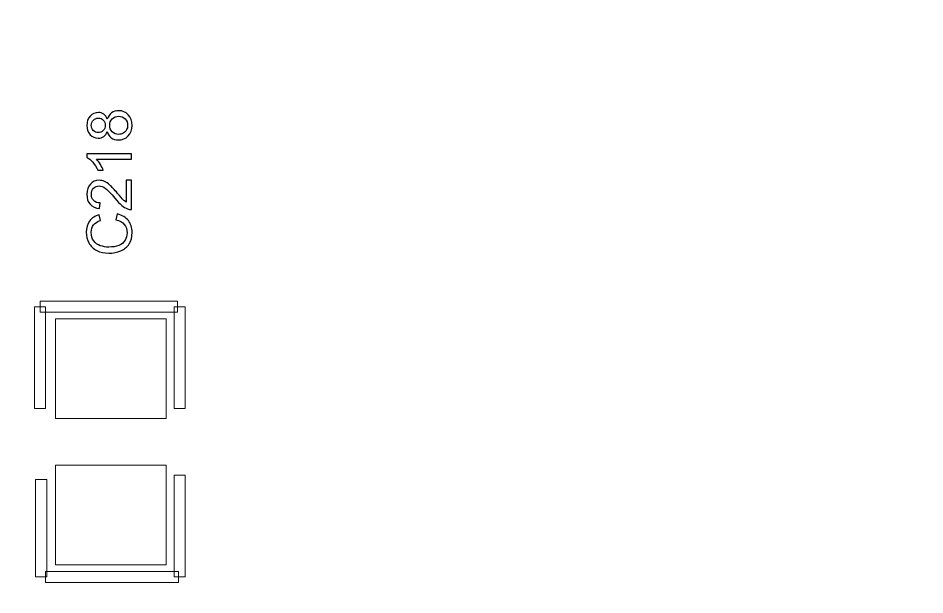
# Model space of a CAD drawing. Header units: millimetres. Extents: x -86 to 67, y -55 to 52.
# Drawn here: x -31.41 to -21, y -18.81 to -12.2 of the extents above; entities that cross this region are included whole.
import ezdxf

# ---------------------------------------------------------------- set-up
doc = ezdxf.new("R2010")
doc.units = ezdxf.units.MM
doc.header["$MEASUREMENT"] = 0
for name, color, linetype in [('BG_OUTLINE', 7, 'Continuous'), ('PG_SILKSCREEN_TOP', 7, 'Continuous'), ('PIN_TOP', 7, 'Continuous'), ('RD_SILKSCREEN_TOP', 7, 'Continuous')]:
    doc.layers.add(name, color=color, linetype=linetype)

msp = doc.modelspace()

# ---------------------------------------------------------------- linework, layer by layer
at = {"layer": 'BG_OUTLINE', "color": 3, "lineweight": 9}
msp.add_open_spline([(-60.0926, 34.7331), (-60.0926, 34.7331), (63.7724, 34.7331), (63.7724, 34.7331), (63.7724, 34.7331), (64.585, 34.7336), (65.3646, 34.4113), (65.9396, 33.837), (65.9396, 33.837), (66.5146, 33.2627), (66.8379, 32.4797), (66.8384, 31.667), (66.8384, 31.667), (66.8384, 31.667), (66.8412, -52.28), (66.8412, -52.28), (66.8412, -52.28), (66.8412, -52.28), (66.8384, -52.1933), (66.8384, -52.1933), (66.8384, -52.1933), (66.8389, -53.006), (66.5166, -53.7856), (65.9424, -54.3606), (65.9424, -54.3606), (65.3681, -54.9356), (64.585, -55.2589), (63.7724, -55.2594), (63.7724, -55.2594), (63.7724, -55.2594), (-60.1869, -55.2594), (-60.1869, -55.2594), (-60.1869, -55.2594), (-60.1869, -55.2594), (-60.0853, -55.2518), (-60.0853, -55.2518), (-60.0853, -55.2518), (-60.8979, -55.2523), (-61.6775, -54.9299), (-62.2525, -54.3557), (-62.2525, -54.3557), (-62.8275, -53.7814), (-63.1508, -52.9984), (-63.1513, -52.1857), (-63.1513, -52.1857), (-63.1513, -52.1857), (-63.1587, 31.667), (-63.1587, 31.667), (-63.1587, 31.667), (-63.1592, 32.4797), (-62.8369, 33.2593), (-62.2626, 33.8343), (-62.2626, 33.8343), (-61.6883, 34.4093), (-60.9053, 34.7326), (-60.0926, 34.7331)], degree=3, knots=[0, 0, 0, 0, 0.0714286, 0.0714286, 0.0714286, 0.0714286, 0.1428571, 0.1428571, 0.1428571, 0.1428571, 0.2142857, 0.2142857, 0.2142857, 0.2142857, 0.2857143, 0.2857143, 0.2857143, 0.2857143, 0.3571429, 0.3571429, 0.3571429, 0.3571429, 0.4285714, 0.4285714, 0.4285714, 0.4285714, 0.5, 0.5, 0.5, 0.5, 0.5714286, 0.5714286, 0.5714286, 0.5714286, 0.6428571, 0.6428571, 0.6428571, 0.6428571, 0.7142857, 0.7142857, 0.7142857, 0.7142857, 0.7857143, 0.7857143, 0.7857143, 0.7857143, 0.8571429, 0.8571429, 0.8571429, 0.8571429, 0.9285714, 0.9285714, 0.9285714, 0.9285714, 1, 1, 1, 1], dxfattribs=at)
at = {"layer": 'PG_SILKSCREEN_TOP', "color": 6, "lineweight": 9}
for points in [[(-31.1547, -15.5693), (-31.1547, -15.5693), (-31.1547, -15.4423), (-31.1547, -15.4423), (-31.1547, -15.4423), (-31.1547, -15.4423), (-29.5799, -15.4423), (-29.5799, -15.4423), (-29.5799, -15.4423), (-29.5799, -15.4423), (-29.5799, -15.5693), (-29.5799, -15.5693), (-29.5799, -15.5693), (-29.5799, -15.5693), (-31.1547, -15.5693), (-31.1547, -15.5693)], [(-31.0912, -16.6742), (-31.0912, -16.6742), (-31.2182, -16.6742), (-31.2182, -16.6742), (-31.2182, -16.6742), (-31.2182, -16.6742), (-31.2182, -15.5058), (-31.2182, -15.5058), (-31.2182, -15.5058), (-31.2182, -15.5058), (-31.0912, -15.5058), (-31.0912, -15.5058), (-31.0912, -15.5058), (-31.0912, -15.5058), (-31.0912, -16.6742), (-31.0912, -16.6742)], [(-29.618, -15.5058), (-29.618, -15.5058), (-29.491, -15.5058), (-29.491, -15.5058), (-29.491, -15.5058), (-29.491, -15.5058), (-29.491, -16.6742), (-29.491, -16.6742), (-29.491, -16.6742), (-29.491, -16.6742), (-29.618, -16.6742), (-29.618, -16.6742), (-29.618, -16.6742), (-29.618, -16.6742), (-29.618, -15.5058), (-29.618, -15.5058)], [(-29.491, -18.6046), (-29.491, -18.6046), (-29.618, -18.6046), (-29.618, -18.6046), (-29.618, -18.6046), (-29.618, -18.6046), (-29.618, -17.4362), (-29.618, -17.4362), (-29.618, -17.4362), (-29.618, -17.4362), (-29.491, -17.4362), (-29.491, -17.4362), (-29.491, -17.4362), (-29.491, -17.4362), (-29.491, -18.6046), (-29.491, -18.6046)], [(-31.2055, -17.487), (-31.2055, -17.487), (-31.0785, -17.487), (-31.0785, -17.487), (-31.0785, -17.487), (-31.0785, -17.487), (-31.0785, -18.6046), (-31.0785, -18.6046), (-31.0785, -18.6046), (-31.0785, -18.6046), (-31.2055, -18.6046), (-31.2055, -18.6046), (-31.2055, -18.6046), (-31.2055, -18.6046), (-31.2055, -17.487), (-31.2055, -17.487)], [(-31.0912, -18.6681), (-31.0912, -18.6681), (-31.0912, -18.5411), (-31.0912, -18.5411), (-31.0912, -18.5411), (-31.0912, -18.5411), (-29.5672, -18.5411), (-29.5672, -18.5411), (-29.5672, -18.5411), (-29.5672, -18.5411), (-29.5672, -18.6681), (-29.5672, -18.6681), (-29.5672, -18.6681), (-29.5672, -18.6681), (-31.0912, -18.6681), (-31.0912, -18.6681)]]:
    msp.add_open_spline(points, degree=3, knots=[0, 0, 0, 0, 0.25, 0.25, 0.25, 0.25, 0.5, 0.5, 0.5, 0.5, 0.75, 0.75, 0.75, 0.75, 1, 1, 1, 1], dxfattribs=at)
at = {"layer": 'PIN_TOP', "lineweight": 9}
for points in [[(-29.7069, -16.7885), (-29.7069, -16.7885), (-30.9769, -16.7885), (-30.9769, -16.7885), (-30.9769, -16.7885), (-30.9769, -16.7885), (-30.9769, -15.6455), (-30.9769, -15.6455), (-30.9769, -15.6455), (-30.9769, -15.6455), (-29.7069, -15.6455), (-29.7069, -15.6455), (-29.7069, -15.6455), (-29.7069, -15.6455), (-29.7069, -16.7885), (-29.7069, -16.7885)], [(-29.7069, -18.4649), (-29.7069, -18.4649), (-30.9769, -18.4649), (-30.9769, -18.4649), (-30.9769, -18.4649), (-30.9769, -18.4649), (-30.9769, -17.3219), (-30.9769, -17.3219), (-30.9769, -17.3219), (-30.9769, -17.3219), (-29.7069, -17.3219), (-29.7069, -17.3219), (-29.7069, -17.3219), (-29.7069, -17.3219), (-29.7069, -18.4649), (-29.7069, -18.4649)]]:
    msp.add_open_spline(points, degree=3, knots=[0, 0, 0, 0, 0.25, 0.25, 0.25, 0.25, 0.5, 0.5, 0.5, 0.5, 0.75, 0.75, 0.75, 0.75, 1, 1, 1, 1], dxfattribs=at)
at = {"layer": 'RD_SILKSCREEN_TOP', "color": 8}
for points, knots in [([(-30.3835, -13.4963), (-30.3929, -13.5223), (-30.4065, -13.5415), (-30.4241, -13.5541), (-30.4241, -13.5541), (-30.4417, -13.5665), (-30.4628, -13.5728), (-30.4873, -13.5728), (-30.4873, -13.5728), (-30.5244, -13.5728), (-30.5555, -13.5595), (-30.5807, -13.5328), (-30.5807, -13.5328), (-30.606, -13.5062), (-30.6186, -13.4709), (-30.6186, -13.4266), (-30.6186, -13.4266), (-30.6186, -13.3822), (-30.6057, -13.3464), (-30.5799, -13.3192), (-30.5799, -13.3192), (-30.554, -13.2922), (-30.5226, -13.2787), (-30.4855, -13.2787), (-30.4855, -13.2787), (-30.4619, -13.2787), (-30.4414, -13.2849), (-30.4239, -13.2972), (-30.4239, -13.2972), (-30.4065, -13.3096), (-30.3929, -13.3284), (-30.3835, -13.3536), (-30.3835, -13.3536), (-30.3733, -13.3224), (-30.3569, -13.2986), (-30.3342, -13.2823), (-30.3342, -13.2823), (-30.3115, -13.266), (-30.2844, -13.2578), (-30.253, -13.2578), (-30.253, -13.2578), (-30.2093, -13.2578), (-30.1728, -13.2733), (-30.1432, -13.304), (-30.1432, -13.304), (-30.1136, -13.3348), (-30.0987, -13.3753), (-30.0987, -13.4256), (-30.0987, -13.4256), (-30.0987, -13.4758), (-30.1136, -13.5162), (-30.1433, -13.5471), (-30.1433, -13.5471), (-30.1731, -13.5779), (-30.2102, -13.5933), (-30.2546, -13.5933), (-30.2546, -13.5933), (-30.2877, -13.5933), (-30.3154, -13.5849), (-30.3378, -13.568), (-30.3378, -13.568), (-30.3601, -13.5513), (-30.3754, -13.5274), (-30.3835, -13.4963)], [0, 0, 0, 0, 0.0625, 0.0625, 0.0625, 0.0625, 0.125, 0.125, 0.125, 0.125, 0.1875, 0.1875, 0.1875, 0.1875, 0.25, 0.25, 0.25, 0.25, 0.3125, 0.3125, 0.3125, 0.3125, 0.375, 0.375, 0.375, 0.375, 0.4375, 0.4375, 0.4375, 0.4375, 0.5, 0.5, 0.5, 0.5, 0.5625, 0.5625, 0.5625, 0.5625, 0.625, 0.625, 0.625, 0.625, 0.6875, 0.6875, 0.6875, 0.6875, 0.75, 0.75, 0.75, 0.75, 0.8125, 0.8125, 0.8125, 0.8125, 0.875, 0.875, 0.875, 0.875, 0.9375, 0.9375, 0.9375, 0.9375, 1, 1, 1, 1]), ([(-30.4894, -13.5089), (-30.4654, -13.5089), (-30.4457, -13.5011), (-30.4304, -13.4857), (-30.4304, -13.4857), (-30.4151, -13.4701), (-30.4074, -13.45), (-30.4074, -13.4252), (-30.4074, -13.4252), (-30.4074, -13.4012), (-30.415, -13.3814), (-30.4302, -13.3659), (-30.4302, -13.3659), (-30.4453, -13.3505), (-30.4639, -13.343), (-30.4859, -13.343), (-30.4859, -13.343), (-30.5089, -13.343), (-30.5281, -13.3508), (-30.5437, -13.3667), (-30.5437, -13.3667), (-30.5594, -13.3825), (-30.5672, -13.4022), (-30.5672, -13.4259), (-30.5672, -13.4259), (-30.5672, -13.4498), (-30.5595, -13.4695), (-30.5443, -13.4853), (-30.5443, -13.4853), (-30.529, -13.5011), (-30.5107, -13.5089), (-30.4894, -13.5089)], [0, 0, 0, 0, 0.125, 0.125, 0.125, 0.125, 0.25, 0.25, 0.25, 0.25, 0.375, 0.375, 0.375, 0.375, 0.5, 0.5, 0.5, 0.5, 0.625, 0.625, 0.625, 0.625, 0.75, 0.75, 0.75, 0.75, 0.875, 0.875, 0.875, 0.875, 1, 1, 1, 1]), ([(-30.2543, -13.5291), (-30.2365, -13.5291), (-30.2192, -13.5248), (-30.2026, -13.5164), (-30.2026, -13.5164), (-30.1859, -13.508), (-30.1729, -13.4954), (-30.1638, -13.4787), (-30.1638, -13.4787), (-30.1547, -13.462), (-30.1501, -13.4441), (-30.1501, -13.4249), (-30.1501, -13.4249), (-30.1501, -13.395), (-30.1597, -13.3703), (-30.179, -13.3509), (-30.179, -13.3509), (-30.1982, -13.3315), (-30.2226, -13.3217), (-30.2522, -13.3217), (-30.2522, -13.3217), (-30.2824, -13.3217), (-30.3072, -13.3317), (-30.3269, -13.3517), (-30.3269, -13.3517), (-30.3466, -13.3718), (-30.3564, -13.3969), (-30.3564, -13.427), (-30.3564, -13.427), (-30.3564, -13.4564), (-30.3467, -13.4807), (-30.3273, -13.5), (-30.3273, -13.5), (-30.3077, -13.5193), (-30.2834, -13.5291), (-30.2543, -13.5291)], [0, 0, 0, 0, 0.1111111, 0.1111111, 0.1111111, 0.1111111, 0.2222222, 0.2222222, 0.2222222, 0.2222222, 0.3333333, 0.3333333, 0.3333333, 0.3333333, 0.4444444, 0.4444444, 0.4444444, 0.4444444, 0.5555556, 0.5555556, 0.5555556, 0.5555556, 0.6666667, 0.6666667, 0.6666667, 0.6666667, 0.7777778, 0.7777778, 0.7777778, 0.7777778, 0.8888889, 0.8888889, 0.8888889, 0.8888889, 1, 1, 1, 1]), ([(-30.1074, -13.7527), (-30.1074, -13.7527), (-30.1074, -13.8151), (-30.1074, -13.8151), (-30.1074, -13.8151), (-30.1074, -13.8151), (-30.5057, -13.8151), (-30.5057, -13.8151), (-30.5057, -13.8151), (-30.4913, -13.8302), (-30.477, -13.8499), (-30.4626, -13.8743), (-30.4626, -13.8743), (-30.4483, -13.8988), (-30.4375, -13.9208), (-30.4304, -13.9402), (-30.4304, -13.9402), (-30.4304, -13.9402), (-30.4907, -13.9402), (-30.4907, -13.9402), (-30.4907, -13.9402), (-30.5072, -13.9052), (-30.5271, -13.8746), (-30.5505, -13.8485), (-30.5505, -13.8485), (-30.5739, -13.8224), (-30.5966, -13.8038), (-30.6186, -13.7929), (-30.6186, -13.7929), (-30.6186, -13.7929), (-30.6186, -13.7527), (-30.6186, -13.7527), (-30.6186, -13.7527), (-30.6186, -13.7527), (-30.1074, -13.7527), (-30.1074, -13.7527)], [0, 0, 0, 0, 0.1111111, 0.1111111, 0.1111111, 0.1111111, 0.2222222, 0.2222222, 0.2222222, 0.2222222, 0.3333333, 0.3333333, 0.3333333, 0.3333333, 0.4444444, 0.4444444, 0.4444444, 0.4444444, 0.5555556, 0.5555556, 0.5555556, 0.5555556, 0.6666667, 0.6666667, 0.6666667, 0.6666667, 0.7777778, 0.7777778, 0.7777778, 0.7777778, 0.8888889, 0.8888889, 0.8888889, 0.8888889, 1, 1, 1, 1]), ([(-30.1675, -14.055), (-30.1675, -14.055), (-30.1074, -14.055), (-30.1074, -14.055), (-30.1074, -14.055), (-30.1074, -14.055), (-30.1074, -14.3915), (-30.1074, -14.3915), (-30.1074, -14.3915), (-30.1225, -14.392), (-30.1369, -14.3896), (-30.1508, -14.3843), (-30.1508, -14.3843), (-30.1738, -14.3758), (-30.1963, -14.362), (-30.2186, -14.3432), (-30.2186, -14.3432), (-30.2407, -14.3242), (-30.2665, -14.2969), (-30.2956, -14.2614), (-30.2956, -14.2614), (-30.341, -14.206), (-30.3769, -14.1686), (-30.4035, -14.1491), (-30.4035, -14.1491), (-30.4299, -14.1297), (-30.4551, -14.12), (-30.4786, -14.12), (-30.4786, -14.12), (-30.5034, -14.12), (-30.5243, -14.1289), (-30.5414, -14.1465), (-30.5414, -14.1465), (-30.5583, -14.1643), (-30.5668, -14.1874), (-30.5668, -14.2159), (-30.5668, -14.2159), (-30.5668, -14.246), (-30.5578, -14.27), (-30.5397, -14.288), (-30.5397, -14.288), (-30.5217, -14.3062), (-30.4967, -14.3153), (-30.4648, -14.3155), (-30.4648, -14.3155), (-30.4648, -14.3155), (-30.4713, -14.3798), (-30.4713, -14.3798), (-30.4713, -14.3798), (-30.5193, -14.3754), (-30.5558, -14.3588), (-30.5809, -14.3301), (-30.5809, -14.3301), (-30.6061, -14.3014), (-30.6186, -14.2628), (-30.6186, -14.2144), (-30.6186, -14.2144), (-30.6186, -14.1656), (-30.605, -14.127), (-30.578, -14.0985), (-30.578, -14.0985), (-30.5508, -14.0699), (-30.5173, -14.0557), (-30.4772, -14.0557), (-30.4772, -14.0557), (-30.4568, -14.0557), (-30.4368, -14.0599), (-30.4171, -14.0683), (-30.4171, -14.0683), (-30.3975, -14.0766), (-30.3767, -14.0905), (-30.355, -14.1098), (-30.355, -14.1098), (-30.3332, -14.1291), (-30.3033, -14.1612), (-30.2654, -14.2061), (-30.2654, -14.2061), (-30.2339, -14.2436), (-30.2125, -14.2677), (-30.2013, -14.2783), (-30.2013, -14.2783), (-30.1901, -14.289), (-30.1789, -14.2978), (-30.1675, -14.3048), (-30.1675, -14.3048), (-30.1675, -14.3048), (-30.1675, -14.055), (-30.1675, -14.055)], [0, 0, 0, 0, 0.0454545, 0.0454545, 0.0454545, 0.0454545, 0.0909091, 0.0909091, 0.0909091, 0.0909091, 0.1363636, 0.1363636, 0.1363636, 0.1363636, 0.1818182, 0.1818182, 0.1818182, 0.1818182, 0.2272727, 0.2272727, 0.2272727, 0.2272727, 0.2727273, 0.2727273, 0.2727273, 0.2727273, 0.3181818, 0.3181818, 0.3181818, 0.3181818, 0.3636364, 0.3636364, 0.3636364, 0.3636364, 0.4090909, 0.4090909, 0.4090909, 0.4090909, 0.4545455, 0.4545455, 0.4545455, 0.4545455, 0.5, 0.5, 0.5, 0.5, 0.5454545, 0.5454545, 0.5454545, 0.5454545, 0.5909091, 0.5909091, 0.5909091, 0.5909091, 0.6363636, 0.6363636, 0.6363636, 0.6363636, 0.6818182, 0.6818182, 0.6818182, 0.6818182, 0.7272727, 0.7272727, 0.7272727, 0.7272727, 0.7727273, 0.7727273, 0.7727273, 0.7727273, 0.8181818, 0.8181818, 0.8181818, 0.8181818, 0.8636364, 0.8636364, 0.8636364, 0.8636364, 0.9090909, 0.9090909, 0.9090909, 0.9090909, 0.9545455, 0.9545455, 0.9545455, 0.9545455, 1, 1, 1, 1]), ([(-30.2859, -14.5086), (-30.2859, -14.5086), (-30.2688, -14.4412), (-30.2688, -14.4412), (-30.2688, -14.4412), (-30.2136, -14.4553), (-30.1714, -14.4808), (-30.1422, -14.5174), (-30.1422, -14.5174), (-30.1132, -14.5541), (-30.0987, -14.599), (-30.0987, -14.6521), (-30.0987, -14.6521), (-30.0987, -14.7069), (-30.1099, -14.7515), (-30.1322, -14.7859), (-30.1322, -14.7859), (-30.1546, -14.8203), (-30.1869, -14.8465), (-30.2293, -14.8644), (-30.2293, -14.8644), (-30.2717, -14.8823), (-30.3172, -14.8913), (-30.3658, -14.8913), (-30.3658, -14.8913), (-30.4188, -14.8913), (-30.465, -14.8812), (-30.5045, -14.8609), (-30.5045, -14.8609), (-30.544, -14.8406), (-30.5739, -14.8118), (-30.5945, -14.7744), (-30.5945, -14.7744), (-30.615, -14.737), (-30.6252, -14.6959), (-30.6252, -14.651), (-30.6252, -14.651), (-30.6252, -14.6), (-30.6122, -14.5572), (-30.5863, -14.5225), (-30.5863, -14.5225), (-30.5603, -14.4878), (-30.5239, -14.4636), (-30.4769, -14.45), (-30.4769, -14.45), (-30.4769, -14.45), (-30.4612, -14.5162), (-30.4612, -14.5162), (-30.4612, -14.5162), (-30.4983, -14.5281), (-30.5252, -14.5451), (-30.5422, -14.5677), (-30.5422, -14.5677), (-30.5591, -14.5901), (-30.5675, -14.6183), (-30.5675, -14.6524), (-30.5675, -14.6524), (-30.5675, -14.6915), (-30.5582, -14.7241), (-30.5395, -14.7504), (-30.5395, -14.7504), (-30.5206, -14.7768), (-30.4955, -14.7952), (-30.4638, -14.8058), (-30.4638, -14.8058), (-30.4323, -14.8165), (-30.3997, -14.8218), (-30.3662, -14.8218), (-30.3662, -14.8218), (-30.3228, -14.8218), (-30.2851, -14.8155), (-30.2527, -14.803), (-30.2527, -14.803), (-30.2205, -14.7903), (-30.1963, -14.7707), (-30.1803, -14.744), (-30.1803, -14.744), (-30.1643, -14.7174), (-30.1564, -14.6886), (-30.1564, -14.6575), (-30.1564, -14.6575), (-30.1564, -14.6198), (-30.1673, -14.5879), (-30.189, -14.5617), (-30.189, -14.5617), (-30.2108, -14.5355), (-30.2431, -14.5179), (-30.2859, -14.5086)], [0, 0, 0, 0, 0.0454545, 0.0454545, 0.0454545, 0.0454545, 0.0909091, 0.0909091, 0.0909091, 0.0909091, 0.1363636, 0.1363636, 0.1363636, 0.1363636, 0.1818182, 0.1818182, 0.1818182, 0.1818182, 0.2272727, 0.2272727, 0.2272727, 0.2272727, 0.2727273, 0.2727273, 0.2727273, 0.2727273, 0.3181818, 0.3181818, 0.3181818, 0.3181818, 0.3636364, 0.3636364, 0.3636364, 0.3636364, 0.4090909, 0.4090909, 0.4090909, 0.4090909, 0.4545455, 0.4545455, 0.4545455, 0.4545455, 0.5, 0.5, 0.5, 0.5, 0.5454545, 0.5454545, 0.5454545, 0.5454545, 0.5909091, 0.5909091, 0.5909091, 0.5909091, 0.6363636, 0.6363636, 0.6363636, 0.6363636, 0.6818182, 0.6818182, 0.6818182, 0.6818182, 0.7272727, 0.7272727, 0.7272727, 0.7272727, 0.7727273, 0.7727273, 0.7727273, 0.7727273, 0.8181818, 0.8181818, 0.8181818, 0.8181818, 0.8636364, 0.8636364, 0.8636364, 0.8636364, 0.9090909, 0.9090909, 0.9090909, 0.9090909, 0.9545455, 0.9545455, 0.9545455, 0.9545455, 1, 1, 1, 1])]:
    msp.add_open_spline(points, degree=3, knots=knots, dxfattribs=at)

doc.saveas('drawing.dxf')
